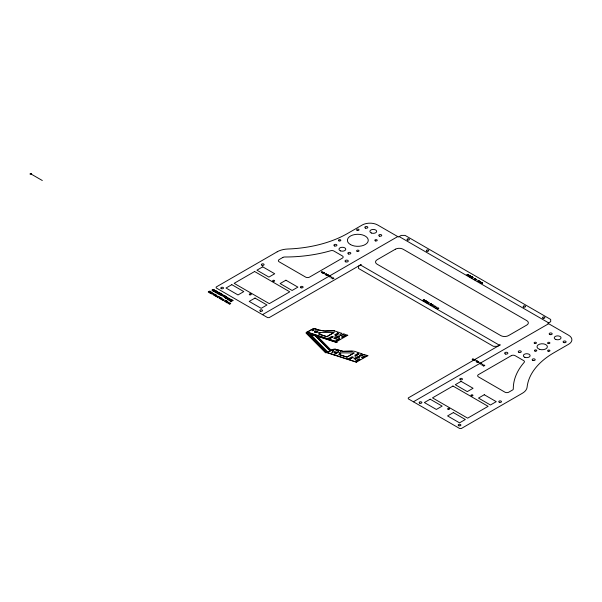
<?xml version="1.0" encoding="UTF-8"?>
<svg xmlns="http://www.w3.org/2000/svg" width="602" height="602" viewBox="0 0 602 602"><rect width="100%" height="100%" fill="white"/><g stroke="black" fill="none" stroke-linecap="round" stroke-linejoin="round"><path stroke-width="0.9" d="M317.781 331.123L317.111 331.868A2.754 1.588 0 0 1 316.343 332.131L314.598 332.018L316.449 332.236A2.754 1.588 0 0 0 317.209 331.973L317.736 331.01L315.967 330.867A2.754 1.588 0 0 0 315.2 331.13L314.59 332.018M333.975 332.53L327.36 336.45A0.828 0.482 0 0 1 326.472 336.578L318.797 334.035L321.062 332.56A0.926 0.534 0 0 1 321.814 332.402L333.975 332.477L327.262 336.352A0.828 0.482 0 0 1 326.367 336.473L318.925 334.11M354.081 352.968L347.474 356.896A0.828 0.482 0 0 1 346.579 357.016L338.903 354.48L341.168 352.998A0.926 0.534 0 0 1 341.921 352.847L354.089 352.945L347.369 356.79A0.828 0.482 0 0 1 346.474 356.911L339.031 354.548M341.838 333.305L339.43 335.096L341.131 335.48L343.96 334.065L340.777 335.532M347.715 335.224L336.578 341.688L336.857 342.591L317.389 336.225M359.544 355.534L361.952 353.743M367.822 355.662L356.354 362.186L326.374 352.501L306.215 332.515L305.997 333.034L325.494 352.734M312.062 330.588C315.606 329.286 310.278 331.958 313.529 330.167M318.767 332.778L320.332 332.439L318.97 332.974M332.169 351.026L333.726 350.688L332.372 351.222M340.356 352.855C336.714 353.434 342.508 352.825 339.287 353.351M336.526 341.846L306.892 332.229L312.175 329.211A4.176 2.408 0 0 1 313.183 328.873L314.003 328.85M226.006 298.592L226.171 297.742L227.368 297.546L226.224 296.628L224.411 297.674L225.457 297.35L225.705 298.419L227.789 298.991L227.729 299.585L228.798 298.118L226.036 298.607M316.411 336.811L330.077 350.853M315.019 330.957L314.5 331.07M317.871 331.89L317.322 332.056M328.21 338.015L327.759 338.158M335.352 336.134L334.9 336.277M337.79 332.718L337.338 332.861M337.015 340.89L336.51 341.041M339.475 337.444L338.949 337.617M332.296 352.471L332.093 352.448M336.766 350.003L336.277 350.206M346.617 335.562L346.09 335.735M336.27 353.735L335.743 353.916M340.732 351.267L340.243 351.387M348.34 358.423L347.843 358.544M355.473 356.542L354.984 356.662M357.904 353.156L357.453 353.306M357.121 361.328L356.617 361.471M359.567 357.912L359.078 358.115M366.708 356.038L366.212 356.241M479.124 362.314L478.718 362.08L478.974 362.434M332.199 352.554L331.792 352.614M356.677 362.133L327.067 352.441L307.17 332.229L312.28 329.309A4.176 2.408 0 0 1 313.281 328.978L313.642 328.903M30.1 174.362L31.643 173.466M262.495 314.658L397.734 236.578M413.408 401.79L548.648 323.71M306.538 332.334L306.945 332.221M326.547 352.561L325.321 352.682M311.008 334.328L310.542 334.328L314.966 335.623A4.169 2.408 0 0 1 316.321 336.42L330.363 350.695M310.82 334.434L314.966 335.623M314.778 335.728A4.169 2.408 0 0 1 316.133 336.518L316.321 336.42M332.929 336.721L330.167 338.407L333.109 336.781L331.852 336.367L328.91 337.993L330.167 338.407M338.617 333.576L335.863 335.261L338.806 333.636L337.541 333.222L334.607 334.847L335.863 335.261M339.219 336.277L335.133 338.693L339.4 336.337L337.963 335.863L333.689 338.226L335.133 338.693M339.633 338.918L336.879 340.604L339.821 338.971L338.565 338.565L335.623 340.19L336.879 340.604M345.33 335.765L342.568 337.451L345.51 335.826L344.254 335.419L341.311 337.045L342.568 337.451M326.871 352.554L326.224 352.734M327.255 352.411L332.281 349.649A4.176 2.408 0 0 1 333.29 349.31L335.126 349.28M334.802 349.265L333.395 349.416A4.176 2.408 0 0 0 332.387 349.754L326.991 352.591M353.035 357.159L350.281 358.845L353.216 357.219L351.959 356.805L349.017 358.431L350.281 358.845M358.724 354.014L355.97 355.699L358.912 354.074L357.656 353.66L354.713 355.285L355.97 355.699M359.326 356.715L355.24 359.131L359.514 356.775L358.07 356.301L353.803 358.664L355.24 359.131M363.962 354.405L360.779 355.865L363.962 354.405L367.92 355.767M359.748 359.356L356.986 361.042L359.928 359.417L358.672 359.003L355.729 360.628L356.986 361.042M365.437 356.211L362.682 357.897L365.617 356.271L364.36 355.857L361.418 357.483L362.682 357.897M328.052 274.971L328.21 275.009M476.874 279.637L476.874 279.968M341.944 333.41L334.464 330.889A3.514 2.024 0 0 0 332.086 330.739L325.17 330.987M334.464 330.889L334.561 330.995A3.514 2.024 0 0 0 332.191 330.844L325.268 331.092L320.068 330.295M362.05 353.848L354.57 351.335A3.514 2.024 0 0 0 352.193 351.177L344.359 351.365M313.898 328.745L314.695 328.82M326.735 352.396L327.337 352.712M314.252 328.722L315.305 328.888M334.065 354.909L334.697 355.12M334.862 355.172L334.268 355.12M319.007 332.906L320.241 332.357M332.409 351.147L333.636 350.605M324.358 331.032L319.331 330.099M343.471 351.282L352.193 351.177M343.569 351.387L335.314 349.22M342.704 351.282L335.021 349.175M314.914 328.737L318.729 329.986L315.568 328.955M318.624 329.888L319.436 330.205M343.855 333.967L347.813 335.329M336.601 341.68L307.148 331.973M331.183 350.244L317.088 335.961L337.045 342.485M359.552 355.466L360.884 355.97M399.194 236.578L548.648 322.868M360.598 265.061L499.321 345.149M474.654 359.657L475.083 360.169L474.18 359.928M474.022 360.019L475.429 360.011L474.639 359.462L473.481 360.335M30.1 173.466L31.259 174.136M31.643 174.362L42.313 180.517M334.087 352.742L334.057 351.989L335.118 351.275A3.988 2.303 0 0 1 336.051 350.989C337.639 350.093 340.077 351.884 337.511 352.712A3.988 2.303 0 0 1 336.578 352.998L334.087 352.742A1.204 0.692 0 0 0 334.403 352.892L336.473 352.892A3.988 2.303 0 0 0 337.413 352.606L338.535 351.207M316.133 336.518L330.174 350.8M310.542 334.366L327.104 351.259A4.312 2.491 0 0 0 328.135 351.929M214.621 295.567L215.034 295.86L216.284 294.882L214.643 295.522M212.092 290.081L212.92 290.992L214.161 290.691L213.394 290.247L213.379 290.871C211.31 290.774 213.394 288.862 214.312 290.006C215.381 290.954 213.01 288.253 212.092 290.081M221.378 298.532L220.558 299.074L221.972 298.848L221.513 299.623L222.416 299.066L220.994 298.058L219.896 298.69L221.378 298.532M223.267 299.623L222.447 300.165L223.861 299.939L223.402 300.714L224.305 300.157L222.883 299.141L221.784 299.781L223.267 299.623M227.503 301.873L226.578 302.55L227.014 301.76L225.577 301.971L227.097 301.09L226.834 301.587L227.503 301.873M215.381 295.898C215.697 297.237 218.496 294.453 215.381 295.898M216.562 296.575C216.878 297.922 219.677 295.138 216.562 296.575M215.456 294.491C214.365 293.475 214.891 296.395 213.326 294.589C214.711 295.988 213.522 293.023 215.456 294.491M426.193 301L425.448 301.685L424.327 301.309L425.305 300.601L426.193 301M470.094 275.656L469.349 276.341L468.228 275.964L469.206 275.257L470.094 275.656M321.333 272.224C321.859 273.812 324.809 271.096 322.062 272.653C320.655 272.224 323.891 270.892 321.333 272.224M472.246 359.356C472.773 360.937 475.723 358.228 472.984 359.785C471.569 359.356 474.805 358.024 472.246 359.356M220.934 297.666L219.346 298.065L219.655 298.554C217.894 297.809 221.107 297.095 220.934 297.666M425.968 301.023L425.193 301.572L424.538 301.203L425.968 301.023M469.869 275.678L469.086 276.228L468.439 275.851L469.869 275.678M332.334 278.53L333.117 278.553L332.334 278.53M437.255 308.54L438.038 308.563L437.255 308.54M481.156 283.196L481.939 283.218L481.156 283.196M483.248 365.655L484.031 365.685L483.248 365.655M324.516 272.879L322.394 273.097L323.718 272.33L324.516 272.879M220.467 294.551L220.249 295.266L219.7 294.024L218.654 294.348L220.46 293.302L221.581 294.009L220.467 294.551M329.843 276.777C330.22 277.123 327.255 276.28 329.836 275.866L330.679 276.536L329.843 276.777M434.764 306.787C435.141 307.133 432.176 306.29 434.757 305.876L435.607 306.546L434.764 306.787M478.665 281.443C479.041 281.789 476.077 280.946 478.658 280.524L479.508 281.202L478.665 281.443M480.757 363.909C481.141 364.255 478.176 363.412 480.75 362.991L481.6 363.668L480.757 363.909M326.517 274.023C325.622 275.212 323.944 274.181 325.9 274.444C326.645 273.06 325.042 275.234 325.486 273.865L326.517 274.023M431.438 304.033C428.79 304.808 430.919 304.815 430.407 303.875L431.438 304.033M475.339 278.688C472.69 279.463 474.82 279.471 474.308 278.523L475.339 278.688M477.431 361.155C474.782 361.93 476.912 361.937 476.4 360.989L477.431 361.155M211.784 293.641L212.656 293.565L211.784 293.641M228.926 302.919C228.489 301.429 226.502 304.213 228.926 302.919M211.407 293.543L212.197 294.243L213.718 293.37L211.407 293.543M424.779 300.24L423.853 300.872L422.672 300.428L424.004 299.661L424.779 300.24M468.68 274.896L467.754 275.528L466.573 275.084L467.904 274.316L468.68 274.896M217.33 291.496L216.863 292.865C220.957 290.352 214.816 295.273 216.931 291.714L215.275 292.399L217.33 291.496M222.1 294.25L220.987 295.695L223.756 295.206L222.078 295.221L222.1 294.25M428.722 302.385L428.376 303.393C431.378 301.542 426.871 305.161 428.421 302.543L427.209 303.047L428.722 302.385M472.623 277.04L472.277 278.049C475.279 276.198 470.772 279.817 472.322 277.198L471.11 277.703L472.623 277.04M216.622 295.83L216.058 295.732L216.622 295.83M217.804 296.515L217.239 296.41L217.804 296.515M229.949 303.686L229.655 304.326L229.558 303.701L228.632 303.739L230.152 302.859L229.64 303.491L230.724 303.671L229.949 303.686M333.817 278.259L332.688 278.252L333.342 278.568L332.861 278.914L332.093 278.553L333.162 277.951L333.817 278.259M438.745 308.269L437.609 308.262L438.264 308.578L437.782 308.924L437.014 308.563L438.083 307.961L438.745 308.269M482.638 282.925L481.51 282.917L482.164 283.233L481.683 283.58L480.915 283.218L481.984 282.616L482.638 282.925M484.738 365.391L483.602 365.384L484.256 365.7L483.775 366.046L483.007 365.685L484.076 365.083L484.738 365.391M221.288 294.107L219.903 293.904L220.505 293.558L221.288 294.107M227.044 297.433L225.66 297.23L226.262 296.884L227.044 297.433M330.445 276.453L329.429 276.303L330.445 276.453M435.366 306.463L434.351 306.313L435.366 306.463M479.267 281.119L478.251 280.968L479.267 281.119M481.359 363.585L480.343 363.435L481.359 363.585M327.556 274.73L326.728 275.28L325.878 274.979L326.713 274.399L327.556 274.73M432.477 304.74L431.649 305.289L430.799 304.988L431.634 304.409L432.477 304.74M476.378 279.396L475.55 279.945L474.7 279.644L475.535 279.065L476.378 279.396M478.47 361.862L477.642 362.412L476.792 362.111L477.627 361.531L478.47 361.862M327.804 274.956L328.414 275.099L327.804 274.956M432.725 304.966L433.335 305.109L432.725 304.966M216.156 290.819L215.087 292.294L215.155 291.699L213.394 291.315L216.156 290.819M215.584 291.142L215.275 291.541L214.658 291.187L215.832 290.849L215.584 291.142M228.226 298.442L227.91 298.84L227.3 298.479L228.474 298.148L228.226 298.442M430.565 303.972L431.258 304.093L430.565 303.972M474.466 278.628L475.151 278.749L474.466 278.628M476.558 361.095L477.251 361.215L476.558 361.095M229.686 298.938L228.662 300.127L230.92 299.683L229.64 300.691L231.446 299.645L229.046 300.052L230.084 298.855L229.723 298.652L227.91 299.691L229.686 298.938M324.267 272.932L323.266 272.796L324.267 272.932M427.631 301.76L426.78 302.588L428.376 302.189L426.683 302.746L427.36 301.79L425.689 302.174L426.667 301.203L425.96 302.114L427.631 301.76M471.532 276.416L470.681 277.244L472.277 276.845L470.583 277.402L471.261 276.438L469.59 276.83L470.568 275.859L469.861 276.769L471.532 276.416M210.211 291.345L209.451 292.105L211.219 291.932L209.707 292.805L210.617 291.947L208.819 292.294L209.714 291.436L208.232 291.955L209.752 291.082L210.211 291.345M424.515 300.345L423.003 300.443L424.019 299.856L424.515 300.345M468.416 275.001L466.904 275.099L467.92 274.512L468.416 275.001M326.457 274.685L326.179 275.159L327.345 274.7L326.457 274.685M431.378 304.695L431.1 305.169L432.266 304.71L431.378 304.695M475.279 279.351L475.001 279.817L476.167 279.366L475.279 279.351M477.371 361.817L477.093 362.284L478.259 361.832L477.371 361.817M277.221 251.771L216.171 287.019L216.171 287.914L267.627 317.623L269.177 317.623L361.14 264.526L358.559 266.242L358.559 268.469L493.414 346.323L497.275 346.323L500.239 344.841L408.276 397.93L408.276 398.825L459.732 428.534L461.282 428.534L522.333 393.287A16.397 9.466 0 0 0 527.104 387.184A92.896 53.631 0 0 1 554.126 352.621L568.702 344.209A10.926 6.313 0 0 0 568.702 335.284L547.925 323.289L550.695 321.686L550.695 319.459L405.101 235.397L401.233 235.397L398.464 237L377.687 225.005A10.926 6.313 0 0 0 362.231 225.005L347.655 233.418A92.896 53.631 0 0 1 287.786 249.017A16.397 9.466 0 0 0 277.221 251.771M211.106 292.346L210.008 292.978L211.106 292.346M211.528 292.105L211.528 292.105M212.115 292.444L210.595 293.325L212.115 292.444M218.782 292.331L219.158 292.798L217.563 293.723L219.399 292.941L220.212 293.159L218.782 292.331M231.823 284.678L226.021 288.027L238.001 294.942L243.795 291.594L231.823 284.678M254.616 271.517L234.14 283.339L269.297 303.641L289.78 291.82L254.616 271.517M262.735 266.829L256.934 270.178L268.913 277.093L274.708 273.744L262.735 266.829M282.842 257.453L279.155 259.582A2.732 1.58 0 0 0 279.155 261.81L305.658 277.116A2.732 1.58 0 0 0 309.526 277.116L342.372 258.153A2.732 1.58 0 0 0 342.372 255.925L333.877 251.019A2.732 1.58 0 0 0 330.648 250.748A101.52 58.612 0 0 1 284.701 256.994A2.732 1.58 0 0 0 282.842 257.453M219.075 296.462L217.555 297.343L219.075 296.462M224.681 295.74L222.875 296.786L223.936 296.447L224.787 296.944L224.147 296.327L224.712 296.003L225.908 296.447L224.681 295.74M225.697 300.285L225.885 300.691L224.629 301.421L226.901 300.985L225.697 300.285M227.977 302.084L226.879 302.723L227.977 302.084M228.399 301.843L228.399 301.843M231.838 299.871L230.032 300.917L231.379 301.7L230.483 300.932L231.1 300.579L232.101 301.15L231.311 300.451L231.868 300.135L233.147 300.624L231.838 299.871M255.007 298.065L249.205 301.414L261.185 308.329L266.979 304.981L255.007 298.065M285.912 280.216L280.118 283.565L292.098 290.48L297.892 287.131L285.912 280.216M331.424 277.161C329.407 279.17 333.681 276.777 331.424 277.161M395.371 249.22L377.13 259.755A5.463 3.153 0 0 0 377.13 264.218L500.781 335.6A5.463 3.153 0 0 0 508.509 335.6L526.75 325.072A5.463 3.153 0 0 0 526.75 320.61L403.099 249.22A5.463 3.153 0 0 0 395.371 249.22M436.345 307.17C434.328 309.18 438.61 306.787 436.345 307.17M480.245 281.819C478.229 283.835 482.503 281.443 480.245 281.819M482.337 364.285C480.321 366.302 484.602 363.909 482.337 364.285M430.174 399.201L424.38 402.542L436.36 409.458L442.154 406.117L430.174 399.201M452.975 386.032L432.492 397.862L467.656 418.157L488.132 406.335L452.975 386.032M461.087 381.352L455.293 384.701L467.272 391.616L473.067 388.267L461.087 381.352M511.279 355.677L478.439 374.64A2.732 1.58 0 0 0 478.439 376.867L504.943 392.173A2.732 1.58 0 0 0 508.81 392.173L512.49 390.043A2.732 1.58 0 0 0 513.295 388.967A101.52 58.612 0 0 1 524.109 362.442A2.732 1.58 0 0 0 523.635 360.575L515.146 355.677A2.732 1.58 0 0 0 511.279 355.677M453.359 412.581L447.564 415.929L459.544 422.845L465.338 419.496L453.359 412.581M484.271 394.739L478.477 398.08L490.449 404.995L496.251 401.654L484.271 394.739M350.447 244.57A10.437 6.028 0 0 0 367.905 241.869A10.437 6.028 0 0 0 355.127 234.487A10.437 6.028 0 0 0 350.447 244.57M260.5 311.242A1.37 0.79 0 0 0 262.555 310.557A1.37 0.79 0 0 0 260.5 309.872A1.37 0.79 0 0 0 260.5 311.242M221.197 288.584A1.37 0.79 0 0 0 223.477 288.23A1.37 0.79 0 0 0 221.807 287.267A1.37 0.79 0 0 0 221.197 288.584M301.075 287.816A1.37 0.79 0 0 0 303.122 287.131A1.37 0.79 0 0 0 301.075 286.447A1.37 0.79 0 0 0 301.075 287.816M262.051 265.286A1.37 0.79 0 0 0 264.097 264.602A1.37 0.79 0 0 0 262.051 263.917A1.37 0.79 0 0 0 262.051 265.286M419.835 403.227A1.37 0.79 0 0 0 421.882 402.542A1.37 0.79 0 0 0 419.835 401.865A1.37 0.79 0 0 0 419.835 403.227M458.859 425.757A1.37 0.79 0 0 0 460.906 425.08A1.37 0.79 0 0 0 458.859 424.395A1.37 0.79 0 0 0 458.859 425.757M460.402 379.802A1.37 0.79 0 0 0 462.456 379.117A1.37 0.79 0 0 0 460.402 378.44A1.37 0.79 0 0 0 460.402 379.802M499.427 402.332A1.37 0.79 0 0 0 501.481 401.654A1.37 0.79 0 0 0 499.427 400.97A1.37 0.79 0 0 0 499.427 402.332M539.595 349.348A5.192 2.995 0 0 0 547.384 346.752A5.192 2.995 0 0 0 539.595 344.156A5.192 2.995 0 0 0 539.595 349.348M371.359 232.997A3.386 1.956 0 0 0 376.656 231.537A3.386 1.956 0 0 0 371.825 229.618A3.386 1.956 0 0 0 371.359 232.997M340.672 250.921A3.386 1.956 0 0 0 345.759 249.228A3.386 1.956 0 0 0 340.672 247.535A3.386 1.956 0 0 0 340.672 250.921M524.816 357.287A3.386 1.956 0 0 0 530.114 355.827A3.386 1.956 0 0 0 525.275 353.908A3.386 1.956 0 0 0 524.816 357.287M555.729 339.438A3.386 1.956 0 0 0 561.026 337.978A3.386 1.956 0 0 0 556.188 336.059A3.386 1.956 0 0 0 555.729 339.438M365.549 228.113A1.505 0.865 0 0 0 367.83 227.383A1.505 0.865 0 0 0 365.602 226.608A1.505 0.865 0 0 0 365.549 228.113M379.388 236.112A1.505 0.865 0 0 0 381.736 235.465A1.505 0.865 0 0 0 379.591 234.614A1.505 0.865 0 0 0 379.388 236.112M563.848 342.591A1.505 0.865 0 0 0 566.106 341.846A1.505 0.865 0 0 0 563.848 341.093A1.505 0.865 0 0 0 563.848 342.591M549.844 334.524A1.505 0.865 0 0 0 552.192 333.877A1.505 0.865 0 0 0 550.047 333.026A1.505 0.865 0 0 0 549.844 334.524M334.659 245.97A1.505 0.865 0 0 0 336.917 245.217A1.505 0.865 0 0 0 334.659 244.465A1.505 0.865 0 0 0 334.659 245.97M348.573 253.999A1.505 0.865 0 0 0 350.831 253.246A1.505 0.865 0 0 0 348.573 252.494A1.505 0.865 0 0 0 348.573 253.999M532.928 360.44A1.505 0.865 0 0 0 535.193 359.695A1.505 0.865 0 0 0 532.951 358.935A1.505 0.865 0 0 0 532.928 360.44M519.029 352.411A1.505 0.865 0 0 0 521.287 351.658A1.505 0.865 0 0 0 519.029 350.906A1.505 0.865 0 0 0 519.029 352.411M249.77 294.799A0.986 0.564 0 0 0 251.275 294.333A0.986 0.564 0 0 0 249.822 293.814A0.986 0.564 0 0 0 249.77 294.799M273.135 281.337A0.986 0.564 0 0 0 274.61 280.841A0.986 0.564 0 0 0 273.135 280.351A0.986 0.564 0 0 0 273.135 281.337M471.486 395.853A0.986 0.564 0 0 0 472.969 395.363A0.986 0.564 0 0 0 471.494 394.867A0.986 0.564 0 0 0 471.486 395.853M448.151 409.33A0.986 0.564 0 0 0 449.626 408.833A0.986 0.564 0 0 0 448.151 408.344A0.986 0.564 0 0 0 448.151 409.33M345.841 261.878A1.64 0.948 0 0 0 348.302 261.057A1.64 0.948 0 0 0 345.841 260.237A1.64 0.948 0 0 0 345.841 261.878M505.424 354.014A1.64 0.948 0 0 0 507.877 353.193A1.64 0.948 0 0 0 505.424 352.373A1.64 0.948 0 0 0 505.424 354.014M357.144 230.37A1.204 0.692 0 0 0 359.025 229.851A1.204 0.692 0 0 0 357.31 229.174A1.204 0.692 0 0 0 357.144 230.37M357.197 251.403A1.204 0.692 0 0 0 359.025 250.831A1.204 0.692 0 0 0 357.249 250.206A1.204 0.692 0 0 0 357.197 251.403M339.024 240.905A1.204 0.692 0 0 0 340.83 240.311A1.204 0.692 0 0 0 339.024 239.709A1.204 0.692 0 0 0 339.024 240.905M375.422 240.905A1.204 0.692 0 0 0 377.228 240.311A1.204 0.692 0 0 0 375.422 239.709A1.204 0.692 0 0 0 375.422 240.905M407.629 240.04A1.204 0.692 0 0 0 409.435 239.438A1.204 0.692 0 0 0 407.629 238.836A1.204 0.692 0 0 0 407.629 240.04M426.916 251.184A1.204 0.692 0 0 0 428.752 250.62A1.204 0.692 0 0 0 426.991 249.98A1.204 0.692 0 0 0 426.916 251.184M543.094 318.247A1.204 0.692 0 0 0 544.893 317.645A1.204 0.692 0 0 0 543.094 317.043A1.204 0.692 0 0 0 543.094 318.247M523.695 307.065A1.204 0.692 0 0 0 525.569 306.546A1.204 0.692 0 0 0 523.853 305.869A1.204 0.692 0 0 0 523.695 307.065M534.629 343.426A1.144 0.662 0 0 0 536.427 342.929A1.144 0.662 0 0 0 534.787 342.282A1.144 0.662 0 0 0 534.629 343.426M548.151 351.229A1.144 0.662 0 0 0 549.95 350.74A1.144 0.662 0 0 0 548.309 350.086A1.144 0.662 0 0 0 548.151 351.229M548.113 343.501A1.144 0.662 0 0 0 549.904 343.012A1.144 0.662 0 0 0 548.264 342.357A1.144 0.662 0 0 0 548.113 343.501M535.043 351.116A1.144 0.662 0 0 0 536.773 350.552A1.144 0.662 0 0 0 535.058 349.965A1.144 0.662 0 0 0 535.043 351.116"/></g></svg>
